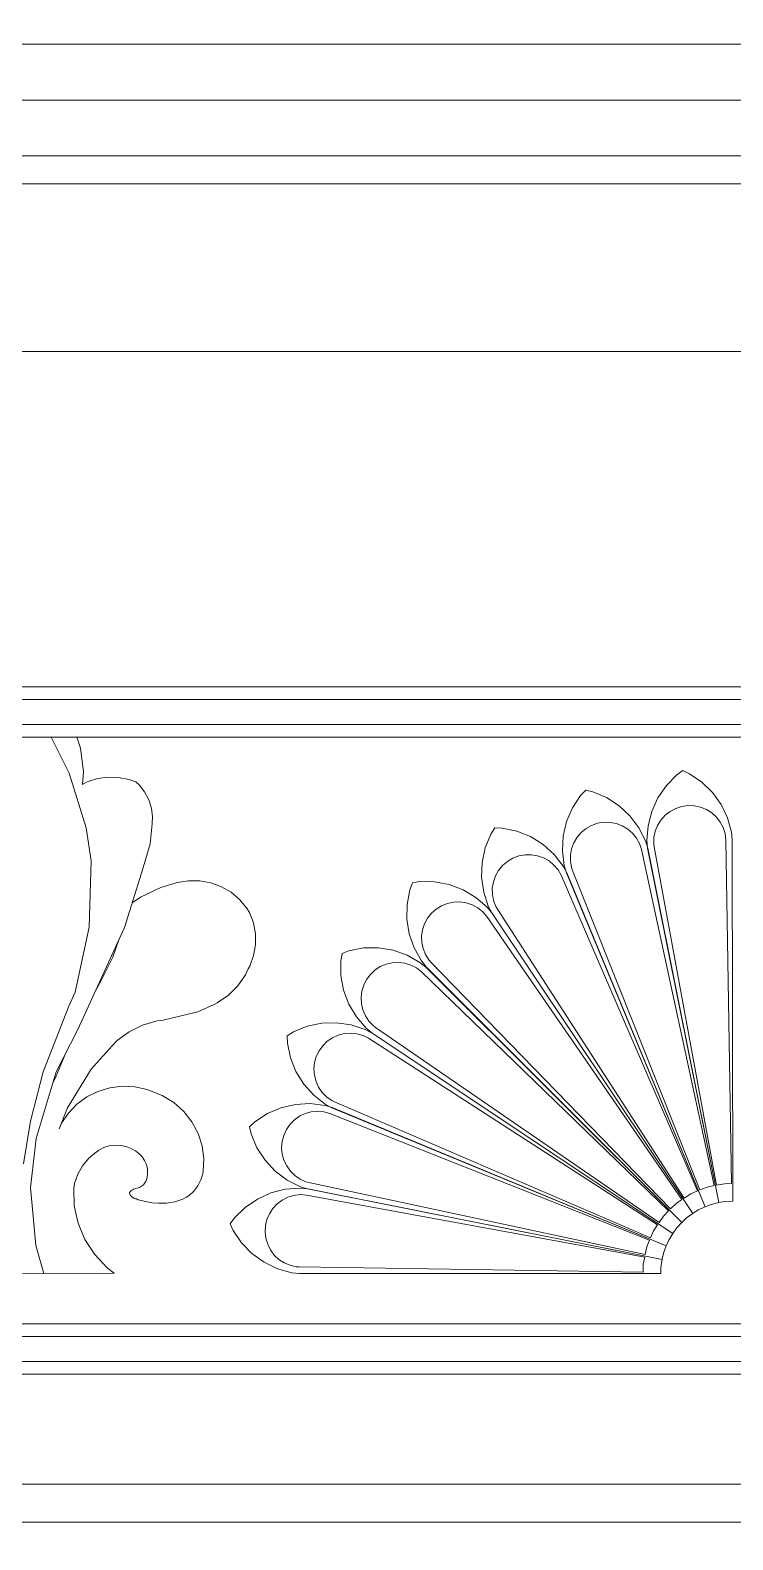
# Model space of a CAD drawing. Header units: millimetres. Extents: x 1177761 to 1329492, y 746793 to 827002.
# Drawn here: x 1239961 to 1240381, y 815469 to 816369 of the extents above; entities that cross this region are included whole.
import ezdxf

# ---------------------------------------------------------------- set-up
doc = ezdxf.new("R2010")
doc.units = ezdxf.units.MM
doc.layers.add('wall', color=5, linetype='Continuous', lineweight=30)

msp = doc.modelspace()

# ---------------------------------------------------------------- hatches: boundary and pattern name
at = {"layer": 'wall', "lineweight": 20, "ltscale": 2}
h = msp.add_hatch(dxfattribs=at)
h.set_pattern_fill('AR18', color=251, scale=20, style=0)
h.set_pattern_definition([(0, (-220131.96, 1390884.34), (100, 64), [192.5, -7.5]), (0, (-220231.96, 1390891.84), (100, 64), [192.5, -7.5]), (90, (-220131.96, 1390884.34), (-100, 64), [-71.5, 56.5]), (90, (-220139.46, 1390884.34), (-100, 64), [-71.5, 56.5])])
h.paths.add_polyline_path([(1236039.82, 817677.83), (1236002.32, 817677.83), (1236002.32, 817927.83), (1236039.82, 817927.83), (1236039.82, 817977.83), (1236002.32, 817977.83), (1236002.32, 818227.83), (1236039.82, 818227.83), (1236039.82, 818277.83), (1236002.32, 818277.83), (1236002.32, 818427.83), (1236077.32, 818427.83), (1236077.32, 818477.83), (1234662.5, 818477.83), (1234662.5, 816377.83), (1236002.32, 816377.83), (1236002.32, 816427.83), (1236039.82, 816427.83), (1236039.82, 816477.83), (1236002.32, 816477.83), (1236002.32, 816727.83), (1236039.82, 816727.83), (1236039.82, 816777.83), (1236002.32, 816777.83), (1236002.32, 817027.83), (1236039.82, 817027.83), (1236039.82, 817077.83), (1236002.32, 817077.83), (1236002.32, 817327.83), (1236039.82, 817327.83), (1236039.82, 817377.83), (1236002.32, 817377.83), (1236002.32, 817627.83), (1236039.82, 817627.83)])
h.paths.add_polyline_path([(1234662.5, 818477.83), (1234282.2, 818477.83), (1234282.2, 818427.83), (1234432.2, 818427.83), (1234432.2, 818277.83), (1234394.7, 818277.83), (1234394.7, 818227.83), (1234532.2, 818227.83), (1234532.2, 817977.83), (1234394.7, 817977.83), (1234394.7, 817927.83), (1234432.2, 817927.83), (1234432.2, 817677.83), (1234394.7, 817677.83), (1234394.7, 817627.83), (1234532.2, 817627.83), (1234532.2, 817377.83), (1234394.7, 817377.83), (1234394.7, 817327.83), (1234432.2, 817327.83), (1234432.2, 817077.83), (1234394.7, 817077.83), (1234394.7, 817027.83), (1234532.2, 817027.83), (1234532.2, 816777.83), (1234394.7, 816777.83), (1234394.7, 816727.83), (1234432.2, 816727.83), (1234432.2, 816477.83), (1234394.7, 816477.83), (1234394.7, 816427.83), (1234532.2, 816427.83), (1234532.2, 816377.83), (1234662.5, 816377.83)])
h.paths.add_polyline_path([(1236283.86, 815977.83), (1234662.5, 815977.83), (1234662.5, 815773.41, -0.10577), (1234618.52, 815567.83), (1236209.98, 815567.83, -0.248835)])
h.paths.add_polyline_path([(1234662.5, 815977.83), (1234432.2, 815977.83), (1234432.2, 815877.83), (1234394.7, 815877.83), (1234394.7, 815827.83), (1234532.2, 815827.83), (1234532.2, 815577.83), (1234282.36, 815577.83), (1234282.36, 815567.83), (1234618.52, 815567.83, 0.10577), (1234662.5, 815773.41)])
h.paths.add_polyline_path([(1236730.56, 815977.83), (1236382.08, 815977.83), (1236283.86, 815977.83, 0.248835), (1236209.98, 815567.83), (1236730.56, 815567.83)])
h.paths.add_polyline_path([(1236570.21, 816627.83), (1236670.21, 816627.83), (1236670.21, 816677.83), (1236645.21, 816677.83), (1236645.21, 816927.83), (1236670.21, 816927.83), (1236670.21, 816977.83), (1236570.21, 816977.83), (1236570.21, 817227.83), (1236670.21, 817227.83), (1236670.21, 817277.83), (1236645.21, 817277.83), (1236645.21, 817527.83), (1236670.21, 817527.83), (1236670.21, 817577.83), (1236570.21, 817577.83), (1236570.21, 817827.83), (1236670.21, 817827.83), (1236670.21, 817877.83), (1236645.21, 817877.83), (1236645.21, 818127.83), (1236670.21, 818127.83), (1236670.21, 818177.83), (1236570.21, 818177.83), (1236570.21, 818427.83), (1236720.21, 818427.83), (1236720.21, 818177.83), (1236720.21, 818127.83), (1236720.21, 817877.83), (1236720.21, 817827.83), (1236720.21, 817577.83), (1236720.21, 817527.83), (1236720.21, 817277.83), (1236720.21, 817227.83), (1236720.21, 816977.83), (1236720.21, 816927.83), (1236720.21, 816677.83), (1236720.21, 816627.83), (1236720.21, 816377.83), (1236745.36, 816377.83), (1236745.36, 816394.97), (1236745.36, 816395.54), (1236745.36, 818452.83), (1238595.36, 818452.83), (1238595.36, 816395.54), (1238595.36, 816394.97), (1238595.36, 816377.83), (1238620.51, 816377.83), (1238620.51, 816627.83), (1238620.51, 816677.83), (1238620.51, 816927.83), (1238620.51, 816977.83), (1238620.51, 817227.83), (1238620.51, 817277.83), (1238620.51, 817527.83), (1238620.51, 817577.83), (1238620.51, 817827.83), (1238620.51, 817877.83), (1238620.51, 818127.83), (1238620.51, 818177.83), (1238620.51, 818427.83), (1238770.51, 818427.83), (1238770.51, 818177.83), (1238670.51, 818177.83), (1238670.51, 818127.83), (1238695.51, 818127.83), (1238695.51, 817877.83), (1238670.51, 817877.83), (1238670.51, 817827.83), (1238770.51, 817827.83), (1238770.51, 817577.83), (1238670.51, 817577.83), (1238670.51, 817527.83), (1238695.51, 817527.83), (1238695.51, 817277.83), (1238670.51, 817277.83), (1238670.51, 817227.83), (1238770.51, 817227.83), (1238770.51, 816977.83), (1238670.51, 816977.83), (1238670.51, 816927.83), (1238695.51, 816927.83), (1238695.51, 816677.83), (1238670.51, 816677.83), (1238670.51, 816627.83), (1238770.51, 816627.83), (1238770.51, 816377.83), (1238870.18, 816377.83), (1238870.18, 816627.83), (1238970.18, 816627.83), (1238970.18, 816677.83), (1238945.18, 816677.83), (1238945.18, 816927.83), (1238970.18, 816927.83), (1238970.18, 816977.83), (1238870.18, 816977.83), (1238870.18, 817227.83), (1238970.18, 817227.83), (1238970.18, 817277.83), (1238945.18, 817277.83), (1238945.18, 817527.83), (1238970.18, 817527.83), (1238970.18, 817577.83), (1238870.18, 817577.83), (1238870.18, 817827.83), (1238970.18, 817827.83), (1238970.18, 817877.83), (1238945.18, 817877.83), (1238945.18, 818127.83), (1238970.18, 818127.83), (1238970.18, 818177.83), (1238870.18, 818177.83), (1238870.18, 818427.83), (1239020.18, 818427.83), (1239020.18, 818177.83), (1239020.18, 818127.83), (1239020.18, 817877.83), (1239020.18, 817827.83), (1239020.18, 817577.83), (1239020.18, 817527.83), (1239020.18, 817277.83), (1239020.18, 817227.83), (1239020.18, 816977.83), (1239020.18, 816927.83), (1239020.18, 816677.83), (1239020.18, 816627.83), (1239020.18, 816377.83), (1239045.18, 816377.83), (1239045.18, 816394.97), (1239045.18, 816395.54), (1239045.18, 818452.83), (1240895.18, 818452.83), (1240895.18, 816395.54), (1240895.18, 816394.97), (1240895.18, 816377.83), (1240920.48, 816377.83), (1240920.48, 816627.83), (1240920.48, 816677.83), (1240920.48, 816927.83), (1240920.48, 816977.83), (1240920.48, 817227.83), (1240920.48, 817277.83), (1240920.48, 817527.83), (1240920.48, 817577.83), (1240920.48, 817827.83), (1240920.48, 817877.83), (1240920.48, 818127.83), (1240920.48, 818177.83), (1240920.48, 818427.83), (1241070.48, 818427.83), (1241070.48, 818177.83), (1240970.48, 818177.83), (1240970.48, 818127.83), (1240995.48, 818127.83), (1240995.48, 817877.83), (1240970.48, 817877.83), (1240970.48, 817827.83), (1241070.48, 817827.83), (1241070.48, 817577.83), (1240970.48, 817577.83), (1240970.48, 817527.83), (1240995.48, 817527.83), (1240995.48, 817277.83), (1240970.48, 817277.83), (1240970.48, 817227.83), (1241070.48, 817227.83), (1241070.48, 816977.83), (1240970.48, 816977.83), (1240970.48, 816927.83), (1240995.48, 816927.83), (1240995.48, 816677.83), (1240970.48, 816677.83), (1240970.48, 816627.83), (1241070.48, 816627.83), (1241070.48, 816377.83), (1241380.22, 816377.83), (1241480.44, 816377.83), (1241480.44, 816627.83), (1241580.44, 816627.83), (1241580.44, 816677.83), (1241555.44, 816677.83), (1241555.44, 816927.83), (1241580.44, 816927.83), (1241580.44, 816977.83), (1241480.44, 816977.83), (1241480.44, 817227.83), (1241580.44, 817227.83), (1241580.44, 817277.83), (1241555.44, 817277.83), (1241555.44, 817527.83), (1241580.44, 817527.83), (1241580.44, 817577.83), (1241480.44, 817577.83), (1241480.44, 817827.83), (1241580.44, 817827.83), (1241580.44, 817877.83), (1241555.44, 817877.83), (1241555.44, 818127.83), (1241580.44, 818127.83), (1241580.44, 818177.83), (1241480.44, 818177.83), (1241480.44, 818427.83), (1241630.44, 818427.83), (1241630.44, 818177.83), (1241630.44, 818127.83), (1241630.44, 817877.83), (1241630.44, 817827.83), (1241630.44, 817577.83), (1241630.44, 817527.83), (1241630.44, 817277.83), (1241630.44, 817227.83), (1241630.44, 816977.83), (1241630.44, 816927.83), (1241630.44, 816677.83), (1241630.44, 816627.83), (1241630.44, 816378.02), (1241660.44, 816378.02), (1241660.44, 818452.83), (1242730.49, 818452.83), (1242730.49, 816378.02), (1242760.94, 816378.02), (1242760.94, 816627.83), (1242760.94, 816677.83), (1242760.94, 816927.83), (1242760.94, 816977.83), (1242760.94, 817227.83), (1242760.94, 817277.83), (1242760.94, 817527.83), (1242760.94, 817577.83), (1242760.94, 817827.83), (1242760.94, 817877.83), (1242760.94, 818127.83), (1242760.94, 818177.83), (1242760.94, 818427.83), (1242910.94, 818427.83), (1242910.94, 818177.83), (1242810.94, 818177.83), (1242810.94, 818127.83), (1242835.94, 818127.83), (1242835.94, 817877.83), (1242810.94, 817877.83), (1242810.94, 817827.83), (1242910.94, 817827.83), (1242910.94, 817577.83), (1242810.94, 817577.83), (1242810.94, 817527.83), (1242835.94, 817527.83), (1242835.94, 817277.83), (1242810.94, 817277.83), (1242810.94, 817227.83), (1242910.94, 817227.83), (1242910.94, 816977.83), (1242810.94, 816977.83), (1242810.94, 816927.83), (1242835.94, 816927.83), (1242835.94, 816677.83), (1242810.94, 816677.83), (1242810.94, 816627.83), (1242910.94, 816627.83), (1242910.94, 816377.83), (1243279.61, 816377.83), (1243279.61, 816627.83), (1243297.28, 816627.83), (1243297.28, 816677.83), (1243279.61, 816677.83), (1243279.61, 816927.83), (1243297.28, 816927.83), (1243297.28, 816977.83), (1243279.61, 816977.83), (1243279.61, 817227.83), (1243297.28, 817227.83), (1243297.28, 817277.83), (1243279.61, 817277.83), (1243279.61, 817527.83), (1243297.28, 817527.83), (1243297.28, 817577.83), (1243279.61, 817577.83), (1243279.61, 817827.83), (1243297.28, 817827.83), (1243297.28, 817877.83), (1243279.61, 817877.83), (1243279.61, 818127.83), (1243297.28, 818127.83), (1243297.28, 818177.83), (1243279.61, 818177.83), (1243279.61, 818427.83), (1243300.12, 818427.83), (1243300.12, 818477.83), (1243258.97, 818477.83), (1242910.94, 818477.83), (1241480.44, 818477.83), (1241070.48, 818477.83), (1238870.18, 818477.83), (1238770.51, 818477.83), (1236570.21, 818477.83), (1236077.32, 818477.83), (1236077.32, 818427.83), (1236227.32, 818427.83), (1236227.32, 818277.83), (1236189.82, 818277.83), (1236189.82, 818227.83), (1236327.32, 818227.83), (1236327.32, 817977.83), (1236189.82, 817977.83), (1236189.82, 817927.83), (1236227.32, 817927.83), (1236227.32, 817677.83), (1236189.82, 817677.83), (1236189.82, 817627.83), (1236327.32, 817627.83), (1236327.32, 817377.83), (1236189.82, 817377.83), (1236189.82, 817327.83), (1236227.32, 817327.83), (1236227.32, 817077.83), (1236189.82, 817077.83), (1236189.82, 817027.83), (1236327.32, 817027.83), (1236327.32, 816777.83), (1236189.82, 816777.83), (1236189.82, 816727.83), (1236227.32, 816727.83), (1236227.32, 816477.83), (1236189.82, 816477.83), (1236189.82, 816427.83), (1236327.01, 816427.83), (1236327.01, 816377.83), (1236570.21, 816377.83)])
h.paths.add_polyline_path([(1238851.65, 815977.83), (1238580.56, 815977.83), (1238580.56, 815567.83), (1238925.54, 815567.83, 0.248835)])
h.paths.add_polyline_path([(1239020.71, 815977.83), (1238851.65, 815977.83, -0.248835), (1238925.54, 815567.83), (1239020.71, 815567.83)])
h.paths.add_polyline_path([(1243350.39, 815977.83), (1243279.68, 815977.83), (1241358.41, 815977.83), (1240870.71, 815977.83), (1240870.71, 815567.83), (1243279.8, 815567.83), (1243350.39, 815567.83)])
at = {"layer": 'wall', "lineweight": 20, "ltscale": 50}
h = msp.add_hatch(dxfattribs=at)
h.set_pattern_fill('ANSI31', color=250, scale=50, angle=45, style=0)
edge = h.paths.add_edge_path()
edge.add_line((1234184.97, 816177.83), (1234184.97, 816271.72))
edge.add_line((1234184.97, 816271.72), (1229618.29, 815202.83))
edge.add_line((1229618.29, 815202.83), (1244018.2, 815202.83))
edge.add_line((1244018.2, 815202.83), (1243358.79, 815437.58))
edge.add_line((1243358.79, 815437.58), (1234282.39, 815437.58))
edge.add_line((1234282.39, 815437.58), (1234282.38, 815479.56))
edge.add_line((1234282.38, 815479.56), (1234270.55, 815479.56))
edge.add_line((1234270.55, 815479.56), (1234270.55, 815502.23))
edge.add_arc((1234272.81, 815532.78), 30.63, 207.69618, 265.77983, ccw=False)
edge.add_line((1234245.68, 815518.54), (1234237.68, 815533.77))
edge.add_arc((1234206.46, 815514.37), 36.75, 31.85831, 79.64485)
edge.add_line((1234213.07, 815550.52), (1234213.07, 815567.83))
edge.add_line((1234213.07, 815567.83), (1234282.36, 815567.83))
edge.add_line((1234282.36, 815567.83), (1234282.36, 815577.83))
edge.add_line((1234282.36, 815577.83), (1234207.2, 815577.83))
edge.add_line((1234207.2, 815577.83), (1234207.2, 815827.83))
edge.add_line((1234207.2, 815827.83), (1234244.7, 815827.83))
edge.add_line((1234244.7, 815827.83), (1234244.7, 815877.83))
edge.add_line((1234244.7, 815877.83), (1234207.2, 815877.83))
edge.add_line((1234207.2, 815877.83), (1234207.2, 816127.83))
edge.add_line((1234207.2, 816127.83), (1234244.7, 816127.83))
edge.add_line((1234244.7, 816127.83), (1234244.7, 816177.83))
edge.add_line((1234244.7, 816177.83), (1234184.97, 816177.83))

# ---------------------------------------------------------------- linework, layer by layer
at = {"layer": 'wall', "color": 250, "linetype": 'ByBlock', "lineweight": 20}
for p, q in [((1240863.21, 815970.33), (1239028.21, 815970.33)), ((1239043.21, 815955.33), (1240848.21, 815955.33)), ((1239945.63, 815947.83), (1239973.69, 815947.83)), ((1239973.69, 815947.83), (1240788.01, 815947.83)), ((1239973.69, 815947.83), (1239984.47, 815926.21)), ((1239989.06, 815947.83), (1239991.17, 815941.11)), ((1239991.17, 815941.11), (1239992.91, 815927.17)), ((1239992.91, 815927.17), (1239992.47, 815919.62)), ((1240347.11, 815925.23), (1240350.71, 815927.81)), ((1240350.71, 815927.81), (1240354.75, 815925.98)), ((1239984.47, 815926.21), (1239994.66, 815893.72)), ((1239992.47, 815919.62), (1239995.26, 815921.09)), ((1239995.26, 815921.09), (1240001.27, 815923.03)), ((1240001.27, 815923.03), (1240007.54, 815923.95)), ((1240007.54, 815923.95), (1240013.88, 815923.8)), ((1240013.88, 815923.8), (1240020.09, 815922.6)), ((1240020.09, 815922.6), (1240024.13, 815921.06)), ((1240024.13, 815921.06), (1240026.12, 815919.27)), ((1240026.12, 815919.27), (1240029.41, 815915.1)), ((1240335.87, 815911.58), (1240340.89, 815918.9)), ((1240340.89, 815918.9), (1240347.11, 815925.23)), ((1240354.75, 815925.98), (1240362.06, 815920.99)), ((1240362.06, 815920.99), (1240368.39, 815914.8)), ((1240029.41, 815915.1), (1240031.89, 815910.43)), ((1240031.89, 815910.43), (1240033.5, 815905.43)), ((1240284.88, 815905.56), (1240289.74, 815912.99)), ((1240289.74, 815912.99), (1240292.77, 815916.22)), ((1240292.77, 815916.22), (1240297.08, 815915.21)), ((1240297.08, 815915.21), (1240305.23, 815911.74)), ((1240305.23, 815911.74), (1240312.65, 815906.9)), ((1240332.19, 815903.5), (1240335.87, 815911.58)), ((1240368.39, 815914.8), (1240373.55, 815907.61)), ((1240033.5, 815905.43), (1240034.17, 815900.23)), ((1240034.17, 815900.23), (1240033.92, 815896.15)), ((1240281.38, 815897.4), (1240284.88, 815905.56)), ((1240312.65, 815906.9), (1240319.12, 815900.85)), ((1240319.12, 815900.85), (1240324.43, 815893.77)), ((1240329.98, 815894.9), (1240332.19, 815903.5)), ((1240337.64, 815898.35), (1240340.16, 815901.16)), ((1240340.16, 815901.16), (1240343.13, 815903.48)), ((1240343.13, 815903.48), (1240346.46, 815905.26)), ((1240346.46, 815905.26), (1240350.05, 815906.43)), ((1240350.05, 815906.43), (1240353.79, 815906.96)), ((1240353.79, 815906.96), (1240357.56, 815906.83)), ((1240357.56, 815906.83), (1240361.26, 815906.05)), ((1240361.26, 815906.05), (1240364.76, 815904.64)), ((1240364.76, 815904.64), (1240367.96, 815902.65)), ((1240367.96, 815902.65), (1240370.77, 815900.13)), ((1240370.77, 815900.13), (1240373.1, 815897.16)), ((1240373.55, 815907.61), (1240377.39, 815899.63)), ((1240377.39, 815899.63), (1240379.78, 815891.1)), ((1239994.66, 815893.72), (1239997.62, 815874.09)), ((1240033.92, 815896.15), (1240032.78, 815884.16)), ((1240236.12, 815889.94), (1240238.47, 815893.7)), ((1240238.47, 815893.7), (1240242.9, 815893.55)), ((1240242.9, 815893.55), (1240251.56, 815891.72)), ((1240251.56, 815891.72), (1240259.78, 815888.42)), ((1240279.35, 815888.76), (1240281.38, 815897.4)), ((1240287.62, 815888.02), (1240290.08, 815890.88)), ((1240290.08, 815890.88), (1240293, 815893.27)), ((1240293, 815893.27), (1240296.3, 815895.12)), ((1240296.3, 815895.12), (1240299.86, 815896.37)), ((1240299.86, 815896.37), (1240303.58, 815896.98)), ((1240303.58, 815896.98), (1240307.36, 815896.93)), ((1240307.36, 815896.93), (1240311.07, 815896.23)), ((1240311.07, 815896.23), (1240314.6, 815894.9)), ((1240314.6, 815894.9), (1240317.85, 815892.98)), ((1240317.85, 815892.98), (1240320.71, 815890.52)), ((1240324.43, 815893.77), (1240328.44, 815885.88)), ((1240329.29, 815886.06), (1240329.98, 815894.9)), ((1240333.45, 815887.96), (1240334.23, 815891.65)), ((1240334.23, 815891.65), (1240335.64, 815895.15)), ((1240335.64, 815895.15), (1240337.64, 815898.35)), ((1240373.1, 815897.16), (1240374.87, 815893.83)), ((1240374.87, 815893.83), (1240376.05, 815890.24)), ((1240379.78, 815891.1), (1240380.23, 815886.55)), ((1240032.78, 815884.16), (1240027.67, 815866.63)), ((1240230.95, 815873.03), (1240232.79, 815881.71)), ((1240232.79, 815881.71), (1240236.12, 815889.94)), ((1240259.78, 815888.42), (1240267.3, 815883.74)), ((1240267.3, 815883.74), (1240273.89, 815877.82)), ((1240278.85, 815879.9), (1240279.35, 815888.76)), ((1240284.36, 815881.25), (1240285.7, 815884.77)), ((1240285.7, 815884.77), (1240287.62, 815888.02)), ((1240320.71, 815890.52), (1240323.1, 815887.6)), ((1240323.1, 815887.6), (1240324.95, 815884.31)), ((1240324.95, 815884.31), (1240326.09, 815880.82)), ((1240328.44, 815885.88), (1240329.77, 815881.5)), ((1240329.72, 815881.64), (1240329.29, 815886.06)), ((1240372.18, 815670.09), (1240329.72, 815881.64)), ((1240333.33, 815884.18), (1240333.45, 815887.96)), ((1240333.59, 815882.32), (1240333.33, 815884.18)), ((1240370.91, 815680.55), (1240333.59, 815882.32)), ((1240376.05, 815890.24), (1240376.49, 815886.6)), ((1240376.49, 815886.6), (1240379.79, 815681.44)), ((1240380.23, 815886.55), (1240380.57, 815670.93)), ((1239997.62, 815874.09), (1239996.38, 815834.42)), ((1240230.63, 815864.17), (1240230.95, 815873.03)), ((1240243.15, 815871.23), (1240246.02, 815873.68)), ((1240246.02, 815873.68), (1240249.28, 815875.6)), ((1240249.28, 815875.6), (1240252.81, 815876.92)), ((1240252.81, 815876.92), (1240256.52, 815877.61)), ((1240256.52, 815877.61), (1240260.3, 815877.64)), ((1240260.3, 815877.64), (1240264.02, 815877.02)), ((1240264.02, 815877.02), (1240267.58, 815875.76)), ((1240267.58, 815875.76), (1240270.87, 815873.9)), ((1240270.87, 815873.9), (1240273.78, 815871.5)), ((1240273.89, 815877.82), (1240279.35, 815870.85)), ((1240279.91, 815871.09), (1240278.85, 815879.9)), ((1240283.62, 815873.77), (1240283.66, 815877.54)), ((1240284.23, 815870.04), (1240283.62, 815873.77)), ((1240283.66, 815877.54), (1240284.36, 815881.25)), ((1240326.09, 815880.82), (1240369.36, 815680.25)), ((1240329.77, 815881.5), (1240372.18, 815670.09)), ((1240027.67, 815866.63), (1240017.43, 815834.26)), ((1240231.87, 815855.38), (1240230.63, 815864.17)), ((1240237.64, 815861.48), (1240238.9, 815865.04)), ((1240238.9, 815865.04), (1240240.75, 815868.32)), ((1240240.75, 815868.32), (1240243.15, 815871.23)), ((1240273.78, 815871.5), (1240276.23, 815868.64)), ((1240276.23, 815868.64), (1240278.03, 815865.44)), ((1240278.03, 815865.44), (1240359.41, 815677.06)), ((1240279.35, 815870.85), (1240281.5, 815866.82)), ((1240281.19, 815866.84), (1240279.91, 815871.09)), ((1240364.11, 815667.63), (1240281.19, 815866.84)), ((1240281.5, 815866.82), (1240364.15, 815667.64)), ((1240284.86, 815868.26), (1240284.23, 815870.04)), ((1240360.82, 815677.65), (1240284.86, 815868.26)), ((1240027.04, 815852.41), (1240039.04, 815858.14)), ((1240039.04, 815858.14), (1240045.8, 815860.06)), ((1240045.8, 815860.06), (1240048.98, 815861.12)), ((1240048.98, 815861.12), (1240055.62, 815862.16)), ((1240055.62, 815862.16), (1240062.35, 815862.07)), ((1240062.35, 815862.07), (1240068.97, 815860.86)), ((1240068.97, 815860.86), (1240075.26, 815858.57)), ((1240075.26, 815858.57), (1240081.04, 815855.25)), ((1240081.04, 815855.25), (1240086.14, 815851.02)), ((1240186.11, 815848.03), (1240187.77, 815856.75)), ((1240187.77, 815856.75), (1240189.34, 815860.89)), ((1240189.34, 815860.89), (1240193.71, 815861.6)), ((1240193.71, 815861.6), (1240202.57, 815861.5)), ((1240202.57, 815861.5), (1240211.27, 815859.86)), ((1240211.27, 815859.86), (1240219.56, 815856.73)), ((1240219.56, 815856.73), (1240227.18, 815852.22)), ((1240234.61, 815846.94), (1240231.87, 815855.38)), ((1240237.01, 815857.76), (1240237.64, 815861.48)), ((1240237.05, 815853.99), (1240237.01, 815857.76)), ((1240022.05, 815848.86), (1240027.04, 815852.41)), ((1240086.14, 815851.02), (1240090.25, 815845.97)), ((1240090.25, 815845.97), (1240091.98, 815843.13)), ((1240185.99, 815839.15), (1240186.11, 815848.03)), ((1240203.47, 815845.24), (1240206.68, 815847.23)), ((1240206.68, 815847.23), (1240210.19, 815848.63)), ((1240210.19, 815848.63), (1240213.88, 815849.39)), ((1240213.88, 815849.39), (1240217.66, 815849.51)), ((1240217.66, 815849.51), (1240221.39, 815848.97)), ((1240221.39, 815848.97), (1240224.98, 815847.79)), ((1240224.98, 815847.79), (1240228.3, 815846)), ((1240227.18, 815852.22), (1240233.89, 815846.45)), ((1240228.3, 815846), (1240231.27, 815843.67)), ((1240233.89, 815846.45), (1240236.79, 815842.91)), ((1240236.69, 815843.02), (1240234.61, 815846.94)), ((1240237.73, 815850.28), (1240237.05, 815853.99)), ((1240239.06, 815846.75), (1240237.73, 815850.28)), ((1240240.01, 815845.12), (1240239.06, 815846.75)), ((1240091.98, 815843.13), (1240094.36, 815836.96)), ((1240094.36, 815836.96), (1240095.6, 815830.49)), ((1240187.42, 815830.39), (1240185.99, 815839.15)), ((1240196.53, 815836.44), (1240198.32, 815839.77)), ((1240198.32, 815839.77), (1240200.65, 815842.73)), ((1240200.65, 815842.73), (1240203.47, 815845.24)), ((1240231.27, 815843.67), (1240233.66, 815840.88)), ((1240233.66, 815840.88), (1240350.23, 815671.98)), ((1240356.72, 815663.67), (1240236.69, 815843.02)), ((1240236.79, 815842.91), (1240356.71, 815663.66)), ((1240351.54, 815672.86), (1240240.01, 815845.12)), ((1239996.38, 815834.42), (1239988, 815795.57)), ((1240017.43, 815834.26), (1239989.58, 815773.36)), ((1240095.6, 815830.49), (1240095.65, 815823.92)), ((1240190.34, 815822.02), (1240187.42, 815830.39)), ((1240194.81, 815829.13), (1240195.35, 815832.86)), ((1240194.92, 815825.36), (1240194.81, 815829.13)), ((1240195.35, 815832.86), (1240196.53, 815836.44)), ((1240010.42, 815816.52), (1240014.02, 815826.8)), ((1240095.65, 815823.92), (1240094.51, 815817.43)), ((1240146.56, 815814.43), (1240147.29, 815818.8)), ((1240147.29, 815818.8), (1240151.43, 815820.36)), ((1240151.43, 815820.36), (1240160.13, 815822)), ((1240160.13, 815822), (1240168.99, 815822.1)), ((1240168.99, 815822.1), (1240177.73, 815820.66)), ((1240177.73, 815820.66), (1240186.09, 815817.73)), ((1240194.68, 815814.27), (1240190.34, 815822.02)), ((1240195.69, 815821.66), (1240194.92, 815825.36)), ((1240197.09, 815818.16), (1240195.69, 815821.66)), ((1240003.49, 815802.69), (1240010.42, 815816.52)), ((1240091.23, 815809.61), (1240089.59, 815806.02)), ((1240092.22, 815811.23), (1240091.23, 815809.61)), ((1240094.51, 815817.43), (1240092.22, 815811.23)), ((1240146.65, 815805.56), (1240146.56, 815814.43)), ((1240166.97, 815808.81), (1240170.14, 815810.87)), ((1240170.14, 815810.87), (1240173.61, 815812.35)), ((1240173.61, 815812.35), (1240177.28, 815813.2)), ((1240177.28, 815813.2), (1240181.05, 815813.41)), ((1240181.05, 815813.41), (1240184.8, 815812.95)), ((1240184.8, 815812.95), (1240188.41, 815811.85)), ((1240186.09, 815817.73), (1240193.81, 815813.39)), ((1240188.41, 815811.85), (1240191.78, 815810.15)), ((1240191.78, 815810.15), (1240194.67, 815807.88)), ((1240193.81, 815813.39), (1240197.35, 815810.49)), ((1240197.49, 815810.83), (1240194.68, 815814.27)), ((1240199.08, 815814.95), (1240197.09, 815818.16)), ((1240197.35, 815810.49), (1240350.15, 815658.27)), ((1240350.2, 815658.32), (1240197.49, 815810.83)), ((1240200.33, 815813.54), (1240199.08, 815814.95)), ((1240343.33, 815666.32), (1240200.33, 815813.54)), ((1240000.32, 815796.85), (1240003.49, 815802.69)), ((1240089.59, 815806.02), (1240085.06, 815799.51)), ((1240148.27, 815796.84), (1240146.65, 815805.56)), ((1240160.24, 815799.86), (1240161.95, 815803.22)), ((1240161.95, 815803.22), (1240164.21, 815806.24)), ((1240164.21, 815806.24), (1240166.97, 815808.81)), ((1240194.67, 815807.88), (1240342.16, 815665.15)), ((1239988, 815795.57), (1239984.29, 815787.33)), ((1240079.43, 815793.84), (1240072.86, 815789.21)), ((1240085.06, 815799.51), (1240079.43, 815793.84)), ((1240151.39, 815788.53), (1240148.27, 815796.84)), ((1240158.68, 815792.5), (1240159.14, 815796.25)), ((1240158.89, 815788.74), (1240158.68, 815792.5)), ((1240159.14, 815796.25), (1240160.24, 815799.86)), ((1239984.29, 815787.33), (1239968.92, 815748.07)), ((1240061.17, 815783.94), (1240040.48, 815779.03)), ((1240070.91, 815788.32), (1240061.17, 815783.94)), ((1240072.86, 815789.21), (1240070.91, 815788.32)), ((1240155.9, 815780.89), (1240151.39, 815788.53)), ((1240159.74, 815785.06), (1240158.89, 815788.74)), ((1240161.22, 815781.59), (1240159.74, 815785.06)), ((1240028.28, 815776.02), (1240020.28, 815772.04)), ((1240036.86, 815778.59), (1240028.28, 815776.02)), ((1240040.48, 815779.03), (1240036.86, 815778.59)), ((1240118.28, 815772), (1240126.5, 815775.3)), ((1240126.5, 815775.3), (1240135.16, 815777.12)), ((1240135.16, 815777.12), (1240144.02, 815777.42)), ((1240144.02, 815777.42), (1240152.78, 815776.17)), ((1240152.78, 815776.17), (1240161.2, 815773.42)), ((1240161.68, 815774.14), (1240155.9, 815780.89)), ((1240163.28, 815778.43), (1240161.22, 815781.59)), ((1240165.11, 815771.32), (1240161.68, 815774.14)), ((1240165.86, 815775.67), (1240163.28, 815778.43)), ((1240167.37, 815774.54), (1240165.86, 815775.67)), ((1240336.51, 815658.25), (1240167.37, 815774.54)), ((1239989.58, 815773.36), (1239976.71, 815748.14)), ((1240013.13, 815766.8), (1240010.08, 815763.62)), ((1240020.28, 815772.04), (1240013.13, 815766.8)), ((1240114.52, 815769.66), (1240118.28, 815772)), ((1240114.66, 815765.23), (1240114.52, 815769.66)), ((1240116.47, 815756.55), (1240114.66, 815765.23)), ((1240135.78, 815763.7), (1240138.48, 815766.33)), ((1240138.48, 815766.33), (1240141.59, 815768.46)), ((1240141.59, 815768.46), (1240145.03, 815770.01)), ((1240145.03, 815770.01), (1240148.69, 815770.95)), ((1240148.69, 815770.95), (1240152.46, 815771.23)), ((1240152.46, 815771.23), (1240156.21, 815770.86)), ((1240156.21, 815770.86), (1240159.85, 815769.84)), ((1240159.85, 815769.84), (1240163.12, 815768.18)), ((1240161.2, 815773.42), (1240165.24, 815771.26)), ((1240163.12, 815768.18), (1240335.63, 815656.93)), ((1240344.82, 815651.75), (1240165.11, 815771.32)), ((1240165.24, 815771.26), (1240344.81, 815651.74)), ((1239976.49, 815745.1), (1239982.46, 815759.42)), ((1240010.08, 815763.62), (1239997.55, 815749.69)), ((1240119.77, 815748.31), (1240116.47, 815756.55)), ((1240130.92, 815753.6), (1240131.94, 815757.23)), ((1240131.94, 815757.23), (1240133.57, 815760.63)), ((1240133.57, 815760.63), (1240135.78, 815763.7)), ((1239968.92, 815748.07), (1239961.43, 815718.72)), ((1239976.71, 815748.14), (1239964.7, 815708.35)), ((1239997.55, 815749.69), (1239983.36, 815726.63)), ((1240124.45, 815740.76), (1240119.77, 815748.31)), ((1240130.54, 815749.85), (1240130.92, 815753.6)), ((1240130.83, 815746.09), (1240130.54, 815749.85)), ((1239974.68, 815741.42), (1239976.49, 815745.1)), ((1240001.57, 815736.47), (1240008.71, 815738.62)), ((1240008.71, 815738.62), (1240016.13, 815739.55)), ((1240016.13, 815739.55), (1240023.6, 815739.23)), ((1240023.6, 815739.23), (1240030.91, 815737.66)), ((1240030.91, 815737.66), (1240036.27, 815735.46)), ((1240130.37, 815734.15), (1240124.45, 815740.76)), ((1240131.76, 815742.43), (1240130.83, 815746.09)), ((1240133.32, 815738.99), (1240131.76, 815742.43)), ((1240135.45, 815735.88), (1240133.32, 815738.99)), ((1239983.92, 815723.48), (1239988.99, 815728.78)), ((1239988.99, 815728.78), (1239994.93, 815733.15)), ((1239994.93, 815733.15), (1240001.57, 815736.47)), ((1240036.27, 815735.46), (1240040, 815733.96)), ((1240040, 815733.96), (1240046.82, 815729.75)), ((1240046.82, 815729.75), (1240052.78, 815724.46)), ((1240110.86, 815726.69), (1240119.49, 815728.69)), ((1240119.49, 815728.69), (1240128.33, 815729.17)), ((1240128.33, 815729.17), (1240137.13, 815728.1)), ((1240137.35, 815728.66), (1240130.37, 815734.15)), ((1240138.08, 815733.18), (1240135.45, 815735.88)), ((1240141.26, 815726.56), (1240137.35, 815728.66)), ((1240141.15, 815730.98), (1240138.08, 815733.18)), ((1240142.85, 815730.16), (1240141.15, 815730.98)), ((1240331.43, 815649.06), (1240142.85, 815730.16)), ((1239983.36, 815726.63), (1239978.46, 815714.08)), ((1239979.89, 815717.41), (1239983.92, 815723.48)), ((1240052.78, 815724.46), (1240057.69, 815718.26)), ((1240095.29, 815718.39), (1240102.71, 815723.22)), ((1240102.71, 815723.22), (1240110.86, 815726.69)), ((1240118.85, 815719.44), (1240121.92, 815721.63)), ((1240121.92, 815721.63), (1240125.33, 815723.25)), ((1240125.33, 815723.25), (1240128.97, 815724.26)), ((1240128.97, 815724.26), (1240132.73, 815724.62)), ((1240132.73, 815724.62), (1240136.49, 815724.33)), ((1240136.49, 815724.33), (1240140.02, 815723.34)), ((1240137.13, 815728.1), (1240141.5, 815726.77)), ((1240140.02, 815723.34), (1240330.85, 815647.65)), ((1240340.85, 815644.31), (1240141.26, 815726.56)), ((1240141.5, 815726.77), (1240340.87, 815644.34)), ((1239961.43, 815718.72), (1239957.16, 815693.2)), ((1239978.46, 815714.08), (1239979.89, 815717.41)), ((1240057.69, 815718.26), (1240061.41, 815711.33)), ((1240061.41, 815711.33), (1240063.82, 815703.89)), ((1240092.06, 815715.36), (1240095.29, 815718.39)), ((1240093.05, 815711.05), (1240092.06, 815715.36)), ((1240096.52, 815702.88), (1240093.05, 815711.05)), ((1240112.5, 815710.2), (1240114.07, 815713.64)), ((1240114.07, 815713.64), (1240116.2, 815716.75)), ((1240116.2, 815716.75), (1240118.85, 815719.44)), ((1239964.7, 815708.35), (1239962.27, 815687.76)), ((1239964.69, 815708.29), (1239964.78, 815708.62)), ((1240005.16, 815702.9), (1240002.18, 815701.39)), ((1240008.36, 815703.89), (1240005.16, 815702.9)), ((1240011.7, 815704.34), (1240008.36, 815703.89)), ((1240015.06, 815704.21), (1240011.7, 815704.34)), ((1240018.35, 815703.53), (1240015.06, 815704.21)), ((1240021.47, 815702.31), (1240018.35, 815703.53)), ((1240022.73, 815701.54), (1240021.47, 815702.31)), ((1240023.93, 815700.95), (1240022.73, 815701.54)), ((1240063.82, 815703.89), (1240064.85, 815696.15)), ((1240101.36, 815695.43), (1240096.52, 815702.88)), ((1240111.26, 815702.79), (1240111.56, 815706.55)), ((1240111.62, 815699.03), (1240111.26, 815702.79)), ((1240111.56, 815706.55), (1240112.5, 815710.2)), ((1239996.19, 815696.61), (1239992.46, 815692.1)), ((1240000.68, 815700.43), (1239996.19, 815696.61)), ((1240000.85, 815700.4), (1240000.68, 815700.43)), ((1240002.18, 815701.39), (1240000.85, 815700.4)), ((1240026.1, 815699.38), (1240023.93, 815700.95)), ((1240027.95, 815697.48), (1240026.1, 815699.38)), ((1240029.42, 815695.29), (1240027.95, 815697.48)), ((1240030.48, 815692.89), (1240029.42, 815695.29)), ((1240031.09, 815690.35), (1240030.48, 815692.89)), ((1240064.85, 815696.15), (1240064.41, 815689.32)), ((1240107.41, 815688.94), (1240101.36, 815695.43)), ((1240112.63, 815695.4), (1240111.62, 815699.03)), ((1240114.26, 815691.99), (1240112.63, 815695.4)), ((1239962.27, 815687.76), (1239961.32, 815679.12)), ((1239989.6, 815687.03), (1239987.69, 815681.57)), ((1239992.46, 815692.1), (1239989.6, 815687.03)), ((1240030.12, 815682.66), (1240030.91, 815685.16)), ((1240030.91, 815685.16), (1240031.24, 815687.75)), ((1240031.24, 815687.75), (1240031.09, 815690.35)), ((1240063.06, 815683.64), (1240061.27, 815680.14)), ((1240064.19, 815687.38), (1240063.06, 815683.64)), ((1240064.41, 815689.32), (1240064.19, 815687.38)), ((1240114.5, 815683.6), (1240107.41, 815688.94)), ((1240116.45, 815688.92), (1240114.26, 815691.99)), ((1240122.41, 815679.57), (1240114.5, 815683.6)), ((1240119.14, 815686.28), (1240116.45, 815688.92)), ((1240122.26, 815684.14), (1240119.14, 815686.28)), ((1240125.69, 815682.58), (1240122.26, 815684.14)), ((1239961.32, 815679.12), (1239964.57, 815644.57)), ((1239987.69, 815681.57), (1239987.25, 815678.72)), ((1239987.25, 815678.72), (1239987.4, 815668.27)), ((1240020.38, 815675.7), (1240020.53, 815676.06)), ((1240020.59, 815675.14), (1240020.38, 815675.7)), ((1240020.53, 815676.06), (1240020.97, 815676.73)), ((1240021.06, 815674.37), (1240020.59, 815675.14)), ((1240020.97, 815676.73), (1240021.51, 815677.32)), ((1240021.51, 815677.32), (1240022.16, 815677.81)), ((1240022.16, 815677.81), (1240022.88, 815678.18)), ((1240022.88, 815678.18), (1240023.66, 815678.42)), ((1240023.66, 815678.42), (1240023.99, 815678.46)), ((1240023.99, 815678.46), (1240025.03, 815678.65)), ((1240025.03, 815678.65), (1240026.38, 815679.15)), ((1240026.38, 815679.15), (1240027.62, 815679.87)), ((1240027.62, 815679.87), (1240028.71, 815680.78)), ((1240028.71, 815680.78), (1240029.62, 815681.86)), ((1240029.62, 815681.86), (1240029.97, 815682.47)), ((1240029.97, 815682.47), (1240030.12, 815682.66)), ((1240058.87, 815677), (1240055.95, 815674.31)), ((1240061.27, 815680.14), (1240058.87, 815677)), ((1240096.77, 815672.21), (1240104.84, 815675.86)), ((1240104.84, 815675.86), (1240113.42, 815678.05)), ((1240113.42, 815678.05), (1240122.25, 815678.72)), ((1240118.61, 815674.45), (1240122.36, 815674.89)), ((1240122.25, 815678.72), (1240126.8, 815678.27)), ((1240122.36, 815674.89), (1240126.02, 815674.61)), ((1240126.66, 815678.27), (1240122.41, 815679.57)), ((1240127.52, 815682.11), (1240125.69, 815682.58)), ((1240126.02, 815674.61), (1240327.95, 815637.57)), ((1240338.42, 815636.28), (1240126.66, 815678.27)), ((1240126.8, 815678.27), (1240338.42, 815636.27)), ((1240328.26, 815639.12), (1240127.52, 815682.11)), ((1240355.47, 815675.4), (1240351.54, 815672.86)), ((1240359.41, 815677.06), (1240355.47, 815675.4)), ((1240365.17, 815679.38), (1240360.82, 815677.65)), ((1240369.36, 815680.25), (1240365.17, 815679.38)), ((1240375.51, 815681.41), (1240370.91, 815680.55)), ((1240379.79, 815681.44), (1240375.51, 815681.41)), ((1239987.4, 815668.27), (1239989.69, 815657.9)), ((1240021.67, 815673.68), (1240021.06, 815674.37)), ((1240022.39, 815673.1), (1240021.67, 815673.68)), ((1240023.2, 815672.66), (1240022.39, 815673.1)), ((1240024.09, 815672.35), (1240023.2, 815672.66)), ((1240024.55, 815672.28), (1240024.09, 815672.35)), ((1240025.54, 815671.78), (1240024.55, 815672.28)), ((1240033.79, 815669.98), (1240025.54, 815671.78)), ((1240038.02, 815669.78), (1240033.79, 815669.98)), ((1240042.59, 815669.7), (1240038.02, 815669.78)), ((1240047.56, 815670.52), (1240042.59, 815669.7)), ((1240052.3, 815672.17), (1240047.56, 815670.52)), ((1240054.49, 815673.37), (1240052.3, 815672.17)), ((1240055.95, 815674.31), (1240054.49, 815673.37)), ((1240083.11, 815661.04), (1240089.45, 815667.22)), ((1240089.45, 815667.22), (1240096.77, 815672.21)), ((1240103.95, 815663.5), (1240106.02, 815666.66)), ((1240106.02, 815666.66), (1240108.6, 815669.41)), ((1240108.6, 815669.41), (1240111.63, 815671.67)), ((1240111.63, 815671.67), (1240115, 815673.36)), ((1240115, 815673.36), (1240118.61, 815674.45)), ((1240346.69, 815669.58), (1240343.33, 815666.32)), ((1240350.23, 815671.98), (1240346.69, 815669.58)), ((1240359.85, 815665.76), (1240356.72, 815663.67)), ((1240364.15, 815667.64), (1240359.85, 815665.76)), ((1240367.59, 815669.07), (1240364.11, 815667.63)), ((1240372.18, 815670.09), (1240367.59, 815669.07)), ((1240375.87, 815670.83), (1240372.18, 815670.09)), ((1240380.57, 815670.93), (1240375.87, 815670.83)), ((1239989.69, 815657.9), (1239993.81, 815648.07)), ((1240080.53, 815657.44), (1240083.11, 815661.04)), ((1240082.35, 815653.4), (1240080.53, 815657.44)), ((1240101.59, 815656.37), (1240102.46, 815660.04)), ((1240102.46, 815660.04), (1240103.95, 815663.5)), ((1240335.63, 815656.93), (1240333.29, 815653.37)), ((1240339.16, 815662.11), (1240336.51, 815658.25)), ((1240342.16, 815665.15), (1240339.16, 815662.11)), ((1240350.15, 815658.27), (1240346.9, 815654.88)), ((1240352.86, 815660.98), (1240350.2, 815658.32)), ((1240356.71, 815663.66), (1240352.86, 815660.98)), ((1239993.81, 815648.07), (1239999.64, 815639.08)), ((1240087.35, 815646.07), (1240082.35, 815653.4)), ((1240101.38, 815652.6), (1240101.59, 815656.37)), ((1240101.82, 815648.85), (1240101.38, 815652.6)), ((1240102.91, 815645.24), (1240101.82, 815648.85)), ((1240330.85, 815647.65), (1240329.24, 815643.7)), ((1240333.29, 815653.37), (1240331.43, 815649.06)), ((1240342.29, 815647.79), (1240340.85, 815644.31)), ((1240344.81, 815651.74), (1240342.29, 815647.79)), ((1240346.9, 815654.88), (1240344.82, 815651.75)), ((1239964.57, 815644.57), (1239969.29, 815627.83)), ((1239999.64, 815639.08), (1240007.01, 815631.2)), ((1240093.54, 815639.71), (1240087.35, 815646.07)), ((1240100.75, 815634.52), (1240093.54, 815639.71)), ((1240104.61, 815641.87), (1240102.91, 815645.24)), ((1240106.87, 815638.85), (1240104.61, 815641.87)), ((1240109.62, 815636.26), (1240106.87, 815638.85)), ((1240329.24, 815643.7), (1240328.26, 815639.12)), ((1240339.16, 815639.97), (1240338.42, 815636.28)), ((1240340.87, 815644.34), (1240339.16, 815639.97)), ((1240007.01, 815631.2), (1240011.35, 815627.94)), ((1240108.74, 815630.66), (1240100.75, 815634.52)), ((1240117.29, 815628.25), (1240108.74, 815630.66)), ((1240112.77, 815634.2), (1240109.62, 815636.26)), ((1240116.24, 815632.71), (1240112.77, 815634.2)), ((1240119.92, 815631.84), (1240116.24, 815632.71)), ((1240121.8, 815631.73), (1240119.92, 815631.84)), ((1240327.08, 815628.69), (1240121.8, 815631.73)), ((1240327.15, 815633.38), (1240327.08, 815628.69)), ((1240327.95, 815637.57), (1240327.15, 815633.38)), ((1240338.42, 815636.27), (1240337.6, 815631.65)), ((1240337.6, 815631.65), (1240337.6, 815627.89)), ((1239969.29, 815627.83), (1239945.63, 815627.95)), ((1240011.35, 815627.94), (1239969.29, 815627.83)), ((1240121.71, 815627.81), (1240117.29, 815628.25)), ((1240337.6, 815627.89), (1240121.71, 815627.81)), ((1240840.71, 815597.83), (1239050.71, 815597.83)), ((1240848.21, 815590.33), (1239043.21, 815590.33)), ((1239028.21, 815575.33), (1240863.21, 815575.33))]:
    msp.add_line(p, q, dxfattribs=at)
at = {"layer": 'wall', "color": 250, "lineweight": 20, "ltscale": 50}
msp.add_line((1234270.55, 815502.23), (1264963.47, 815502.23), dxfattribs=at)
for points in [[(1241380.22, 816377.83), (1241069.37, 816377.83), (1241069.37, 816361.16), (1241049.37, 816361.16), (1241049.37, 816327.83), (1241009.37, 816327.83), (1241009.37, 816294.49), (1240989.37, 816294.49), (1240989.37, 816277.83), (1240969.37, 816277.83), (1240969.37, 816177.83), (1238969.37, 816177.83), (1238969.37, 816277.83), (1238949.37, 816277.83), (1238949.37, 816294.49), (1238929.37, 816294.49), (1238929.37, 816327.83), (1238889.37, 816327.83), (1238889.37, 816361.16), (1238869.37, 816361.16), (1238869.37, 816377.83), (1238770.2, 816377.83)], [(1236382.08, 815977.83), (1241358.41, 815977.83), (1243279.68, 815977.83)]]:
    msp.add_lwpolyline(points, dxfattribs=at)
for points in [[(1241069.37, 816377.83), (1240920.48, 816377.83), (1240895.18, 816377.83), (1238869.37, 816377.83), (1238869.37, 816361.16), (1238889.37, 816361.16), (1241069.37, 816361.16)], [(1241049.37, 816361.16), (1238889.37, 816361.16), (1238889.37, 816327.83), (1238929.37, 816327.83), (1241049.37, 816327.83)], [(1241009.37, 816327.83), (1238929.37, 816327.83), (1238929.37, 816294.49), (1238949.37, 816294.49), (1241009.37, 816294.49)], [(1240989.37, 816294.49), (1238949.37, 816294.49), (1238949.37, 816277.83), (1238969.37, 816277.83), (1240989.37, 816277.83)], [(1240969.37, 816277.83), (1238969.37, 816277.83), (1238969.37, 816177.83), (1240969.37, 816177.83)]]:
    msp.add_lwpolyline(points, close=True, dxfattribs=at)
msp.add_lwpolyline([(1243298.55, 815479.56), (1234282.38, 815479.56), (1234270.55, 815479.56), (1234270.55, 815502.23, -0.258678), (1234245.7, 815518.51), (1234240.14, 815529.08, 0.249514), (1234213.07, 815550.52), (1234213.07, 815567.83), (1243279.8, 815567.83)], format="xyb", dxfattribs=at)

doc.saveas('drawing.dxf')
